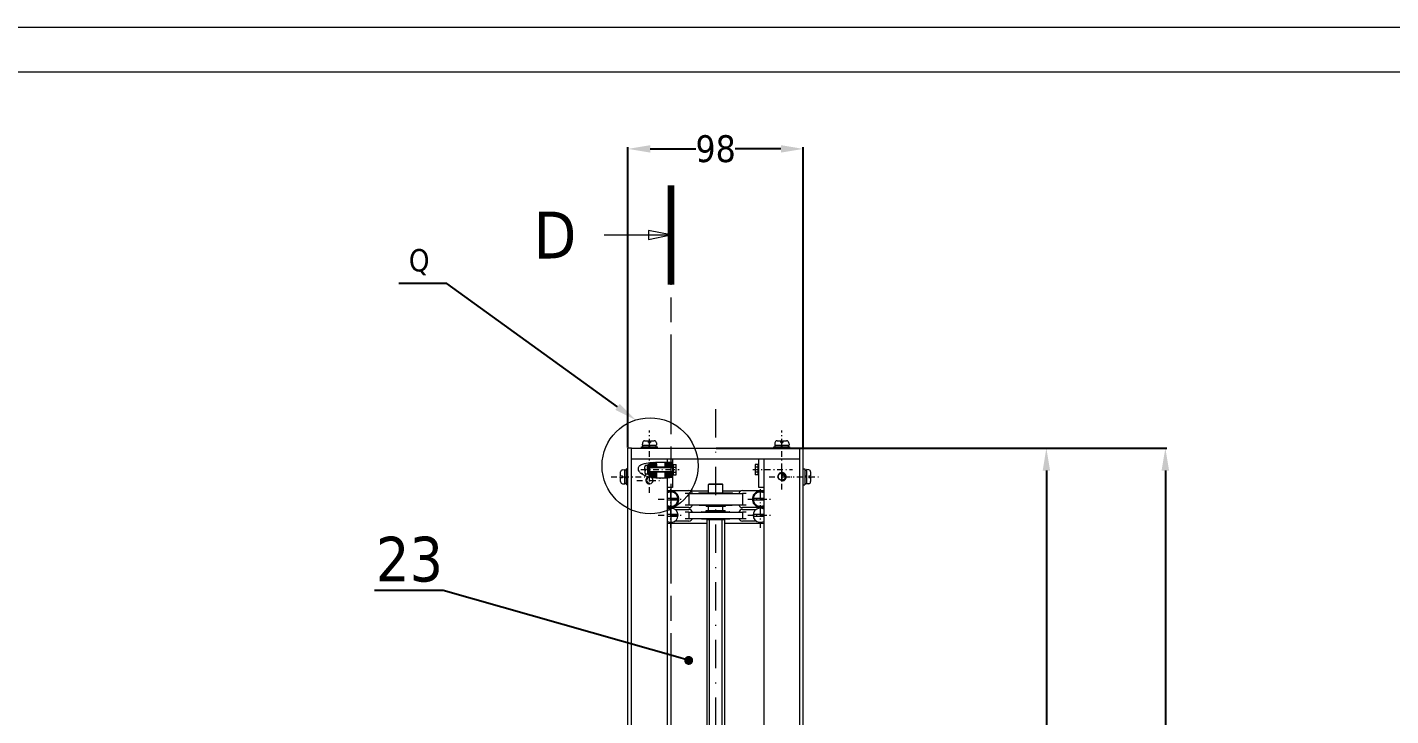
# Model space of a CAD drawing. Header units: millimetres. Extents: x 651 to 8859, y -354 to 894.
# Drawn here: x 2442.6 to 2595, y 176.8 to 253.7 of the extents above; entities that cross this region are included whole.
import ezdxf
from ezdxf import colors
from ezdxf.entities.mleader import LeaderData, LeaderLine
from ezdxf.math import Vec2, Vec3

# ---------------------------------------------------------------- set-up
doc = ezdxf.new("R2010")
doc.units = ezdxf.units.MM
doc.linetypes.add('CHAIN', pattern=[0.3543, 0.2362, -0.0295, 0.0591, -0.0295])
doc.linetypes.add('DASHDOT2', pattern=[12.7, 6.35, -3.175, 0, -3.175])
doc.layers.get('0').update_dxf_attribs({"lineweight": 18})
for name, color, linetype, lineweight in [('cienka', 7, 'Continuous', 9), ('Kreskowanie (ISO)', 7, 'Continuous', 9), ('Linia przekroju (ISO)', 7, 'CHAIN', 9), ('Linia przerwania (ISO)', 7, 'Continuous', 9), ('symetria', 7, 'DASHDOT2', 9), ('Widoczne (ISO)', 7, 'Continuous', 18), ('Widoczne wąskie (ISO)', 7, 'Continuous', 9)]:
    doc.layers.add(name, color=color, linetype=linetype, lineweight=lineweight)
doc.styles.get("Standard").update_dxf_attribs({"font": 'tahoma.ttf'})
doc.styles.add('Tekst etykiety (ISO)', font='tahoma.ttf')
doc.dimstyles.new('5', dxfattribs={"dimtxt": 3, "dimasz": 2.5, "dimexe": 0.18, "dimexo": 0.0625, "dimgap": 0.09, "dimtad": 0, "dimtih": 1, "dimtoh": 1, "dimdec": 0, "dimlfac": 5, "dimzin": 0, "dimdsep": 46, "dimtxsty": 'Standard', "dimcen": 0.09, "dimadec": 0, "dimazin": 0, "dimtfac": 1, "dimtdec": 0, "dimtofl": 0, "dimtmove": 0, "dimatfit": 3, "dimfxl": 1, "dimtolj": 1, "dimtzin": 0, "dimarcsym": 0})

# ---------------------------------------------------------------- blocks, each defined once
blk = doc.blocks.new('2dTransPrzekrój3')
at = {"layer": 'Linia przekroju (ISO)', "linetype": 'CHAIN', "ltscale": 47.082718}
blk.add_line((752.9, 757.15), (752.9, 545.89), dxfattribs=at)
at = {"layer": 'Linia przekroju (ISO)', "linetype": 'Continuous', "lineweight": 140}
blk.add_line((752.9, 757.15), (752.9, 746.07), dxfattribs=at)
at = {"layer": 'Linia przekroju (ISO)', "linetype": 'Continuous'}
for p, q in [((745.43, 751.61), (750.4, 751.61)), ((752.9, 751.61), (750.4, 752.11)), ((750.4, 752.11), (750.4, 751.11)), ((750.4, 751.61), (752.9, 751.61)), ((750.4, 751.11), (752.9, 751.61))]:
    blk.add_line(p, q, dxfattribs=at)
at = {"layer": 'Linia przekroju (ISO)', "linetype": 'Continuous', "flags": 128}
blk.add_lwpolyline([(750.4, 751.11), (752.9, 751.61), (750.4, 752.11), (750.4, 751.11)], dxfattribs=at)
at = {"layer": 'Linia przekroju (ISO)'}
blk.add_solid([(750.4, 751.11), (752.9, 751.61), (750.4, 752.11), (750.4, 751.11)], dxfattribs=at)
at = {"layer": 'Linia przekroju (ISO)', "insert": (737.56, 748.98), "char_height": 5.25, "attachment_point": 7, "style": 'Tekst etykiety (ISO)'}
blk.add_mtext('D', dxfattribs=at)
blk = doc.blocks.new('*U170')
at = {"layer": 'Widoczne wąskie (ISO)', "color": 0, "linetype": 'DASHDOT2', "ltscale": 0.1, "transparency": 16777216}
blk.add_line((-3.58, 0), (0.23, 0), dxfattribs=at)
blk = doc.blocks.new('*U171')
at = {"layer": 'Widoczne wąskie (ISO)', "color": 0, "linetype": 'DASHDOT2', "ltscale": 0.1, "transparency": 16777216}
blk.add_line((-3.15, 0), (0.71, 0), dxfattribs=at)
blk = doc.blocks.new('*U172')
at = {"layer": 'Widoczne wąskie (ISO)', "color": 0, "linetype": 'DASHDOT2', "ltscale": 0.1, "transparency": 16777216}
blk.add_line((-3.75, 0), (0.71, 0), dxfattribs=at)
blk = doc.blocks.new('*U173')
at = {"layer": 'Widoczne wąskie (ISO)', "color": 0, "linetype": 'DASHDOT2', "ltscale": 0.1, "transparency": 16777216}
blk.add_line((-3.58, 0), (0.71, 0), dxfattribs=at)
blk = doc.blocks.new('*U174')
at = {"layer": 'Widoczne wąskie (ISO)', "color": 0, "linetype": 'DASHDOT2', "ltscale": 0.1, "transparency": 16777216}
blk.add_line((0, -3.58), (0, 2.12), dxfattribs=at)
blk = doc.blocks.new('*U175')
at = {"layer": 'Widoczne wąskie (ISO)', "color": 0, "linetype": 'DASHDOT2', "ltscale": 0.1, "transparency": 16777216}
blk.add_line((0, -3.58), (0, 2.12), dxfattribs=at)
blk = doc.blocks.new('_Dot')
at = {"color": 0, "linetype": 'ByBlock', "lineweight": -2}
blk.add_line((-0.5, 0), (-1, 0), dxfattribs=at)
at = {"color": 0, "linetype": 'ByBlock', "const_width": 0.5}
blk.add_lwpolyline([(-0.25, 0, 1), (0.25, 0, 1)], format="xyb", close=True, dxfattribs=at)
blk = doc.blocks.new('*D300')
at = {"layer": 'cienka', "color": 0, "lineweight": -2, "transparency": 16777216}
for p, q in [((2509.71, 206.74), (2509.71, 240.31)), ((2512.21, 240.13), (2517.31, 240.13)), ((2526.81, 240.13), (2521.71, 240.13)), ((2529.31, 206.74), (2529.31, 240.31))]:
    blk.add_line(p, q, dxfattribs=at)
at = {"layer": 'cienka', "color": 0, "transparency": 16777216}
for points in [[(2512.21, 240.55), (2512.21, 239.72), (2509.71, 240.13)], [(2526.81, 240.55), (2526.81, 239.72), (2529.31, 240.13)]]:
    blk.add_solid(points, dxfattribs=at)
at = {"layer": 'Defpoints', "color": 0, "transparency": 16777216}
for p in [(2509.71, 240.13), (2509.71, 206.68), (2529.31, 206.68)]:
    blk.add_point(p, dxfattribs=at)
at = {"layer": 'cienka', "color": 0, "transparency": 16777216, "insert": (2519.51, 240.13), "char_height": 3, "attachment_point": 5}
blk.add_mtext('\\A1;98', dxfattribs=at)
blk = doc.blocks.new('*D301')
at = {"layer": 'cienka', "color": 0, "lineweight": -2, "transparency": 16777216}
for p, q in [((2519.57, 206.68), (2569.96, 206.68)), ((2569.78, 204.18), (2569.78, 133.05)), ((2569.78, 58.62), (2569.78, 129.75)), ((2519.57, 56.12), (2569.96, 56.12))]:
    blk.add_line(p, q, dxfattribs=at)
at = {"layer": 'cienka', "color": 0, "transparency": 16777216}
for points in [[(2569.36, 204.18), (2570.2, 204.18), (2569.78, 206.68)], [(2569.36, 58.62), (2570.2, 58.62), (2569.78, 56.12)]]:
    blk.add_solid(points, dxfattribs=at)
at = {"layer": 'Defpoints', "color": 0, "transparency": 16777216}
for p in [(2519.51, 206.68), (2519.51, 56.12), (2569.78, 56.12)]:
    blk.add_point(p, dxfattribs=at)
at = {"layer": 'cienka', "color": 0, "transparency": 16777216, "insert": (2569.78, 131.4), "char_height": 3, "attachment_point": 5}
blk.add_mtext('\\A1;753', dxfattribs=at)
blk = doc.blocks.new('*D303')
at = {"layer": 'cienka', "color": 0, "lineweight": -2, "transparency": 16777216}
for p, q in [((2519.57, 206.68), (2556.66, 206.68)), ((2556.48, 204.18), (2556.48, 158.13)), ((2556.48, 108.78), (2556.48, 154.83)), ((2519.57, 106.28), (2556.66, 106.28))]:
    blk.add_line(p, q, dxfattribs=at)
at = {"layer": 'cienka', "color": 0, "transparency": 16777216}
for points in [[(2556.07, 204.18), (2556.9, 204.18), (2556.48, 206.68)], [(2556.07, 108.78), (2556.9, 108.78), (2556.48, 106.28)]]:
    blk.add_solid(points, dxfattribs=at)
at = {"layer": 'Defpoints', "color": 0, "transparency": 16777216}
for p in [(2519.51, 206.68), (2556.48, 206.68), (2519.51, 106.28)]:
    blk.add_point(p, dxfattribs=at)
at = {"layer": 'cienka', "color": 0, "transparency": 16777216, "insert": (2556.48, 156.48), "char_height": 3, "attachment_point": 5}
blk.add_mtext('\\A1;502', dxfattribs=at)
blk = doc.blocks.new('*U688')
at = {"layer": 'Widoczne wąskie (ISO)', "color": 0, "linetype": 'DASHDOT2', "ltscale": 0.1, "transparency": 16777216}
for p, q in [((-1.4082, 0), (-0.08164, 0)), ((0, 0.08164), (0, 1.4082)), ((0.08164, 0), (1.4082, 0)), ((0, -1.4082), (0, -0.08164))]:
    blk.add_line(p, q, dxfattribs=at)
at = {"layer": 'Widoczne wąskie (ISO)', "color": 0, "linetype": 'Continuous', "ltscale": 0.1, "transparency": 16777216}
for p, q in [((-0.04082, 0), (0.04082, 0)), ((0, -0.04082), (0, 0.04082))]:
    blk.add_line(p, q, dxfattribs=at)
blk = doc.blocks.new('*U690')
at = {"layer": 'Widoczne wąskie (ISO)', "color": 0, "linetype": 'DASHDOT2', "ltscale": 0.1, "transparency": 16777216}
for p, q in [((-1.4082, 0), (-0.08164, 0)), ((0, 0.08164), (0, 1.4082)), ((0.08164, 0), (1.4082, 0)), ((0, -1.4082), (0, -0.08164))]:
    blk.add_line(p, q, dxfattribs=at)
at = {"layer": 'Widoczne wąskie (ISO)', "color": 0, "linetype": 'Continuous', "ltscale": 0.1, "transparency": 16777216}
for p, q in [((-0.04082, 0), (0.04082, 0)), ((0, -0.04082), (0, 0.04082))]:
    blk.add_line(p, q, dxfattribs=at)
blk = doc.blocks.new('*U692')
at = {"layer": 'Widoczne wąskie (ISO)', "color": 0, "linetype": 'DASHDOT2', "ltscale": 0.1, "transparency": 16777216}
for p, q in [((-1.4082, 0), (-0.08164, 0)), ((0, 0.08164), (0, 1.4082)), ((0.08164, 0), (1.4082, 0)), ((0, -1.4082), (0, -0.08164))]:
    blk.add_line(p, q, dxfattribs=at)
at = {"layer": 'Widoczne wąskie (ISO)', "color": 0, "linetype": 'Continuous', "ltscale": 0.1, "transparency": 16777216}
for p, q in [((-0.04082, 0), (0.04082, 0)), ((0, -0.04082), (0, 0.04082))]:
    blk.add_line(p, q, dxfattribs=at)
blk = doc.blocks.new('*U694')
at = {"layer": 'Widoczne wąskie (ISO)', "color": 0, "linetype": 'DASHDOT2', "ltscale": 0.1, "transparency": 16777216}
for p, q in [((-1.4082, 0), (-0.08164, 0)), ((0, 0.08164), (0, 1.4082)), ((0.08164, 0), (1.4082, 0)), ((0, -1.4082), (0, -0.08164))]:
    blk.add_line(p, q, dxfattribs=at)
at = {"layer": 'Widoczne wąskie (ISO)', "color": 0, "linetype": 'Continuous', "ltscale": 0.1, "transparency": 16777216}
for p, q in [((-0.04082, 0), (0.04082, 0)), ((0, -0.04082), (0, 0.04082))]:
    blk.add_line(p, q, dxfattribs=at)
blk = doc.blocks.new('*U696')
at = {"layer": 'Widoczne wąskie (ISO)', "color": 0, "linetype": 'DASHDOT2', "ltscale": 0.1, "transparency": 16777216}
for p, q in [((-1.4082, 0), (-0.08164, 0)), ((0, 0.08164), (0, 1.4082)), ((0.08164, 0), (1.4082, 0)), ((0, -1.4082), (0, -0.08164))]:
    blk.add_line(p, q, dxfattribs=at)
at = {"layer": 'Widoczne wąskie (ISO)', "color": 0, "linetype": 'Continuous', "ltscale": 0.1, "transparency": 16777216}
for p, q in [((-0.04082, 0), (0.04082, 0)), ((0, -0.04082), (0, 0.04082))]:
    blk.add_line(p, q, dxfattribs=at)
blk = doc.blocks.new('*U698')
at = {"layer": 'Widoczne wąskie (ISO)', "color": 0, "linetype": 'DASHDOT2', "ltscale": 0.1, "transparency": 16777216}
for p, q in [((-1.4082, 0), (-0.08164, 0)), ((0, 0.08164), (0, 1.4082)), ((0.08164, 0), (1.4082, 0)), ((0, -1.4082), (0, -0.08164))]:
    blk.add_line(p, q, dxfattribs=at)
at = {"layer": 'Widoczne wąskie (ISO)', "color": 0, "linetype": 'Continuous', "ltscale": 0.1, "transparency": 16777216}
for p, q in [((-0.04082, 0), (0.04082, 0)), ((0, -0.04082), (0, 0.04082))]:
    blk.add_line(p, q, dxfattribs=at)

msp = doc.modelspace()

# ---------------------------------------------------------------- hatches: boundary and pattern name
at = {"layer": 'cienka'}
h = msp.add_hatch(dxfattribs=at)
h.set_pattern_fill('ANSI31', color=256, scale=0.03)
edge = h.paths.add_edge_path()
edge.add_line((2512.112, 203.449), (2512.112, 203.449))
edge.add_spline(control_points=[(2512.112, 203.449), (2512.238, 203.419), (2512.367, 203.394), (2512.498, 203.374)], knot_values=[1.0892734, 1.0892734, 1.0892734, 1.0892734, 1.2857793, 1.2857793, 1.2857793, 1.2857793], degree=3, periodic=0)
edge.add_spline(control_points=[(2512.498, 203.374), (2512.897, 203.314), (2513.371, 203.29), (2513.912, 203.327)], knot_values=[0.0505378, 0.0505378, 0.0505378, 0.0505378, 0.8769207, 0.8769207, 0.8769207, 0.8769207], degree=3, periodic=0)
edge.add_line((2512.912, 203.336), (2512.912, 203.992))
edge.add_line((2512.912, 203.992), (2512.112, 203.992))
edge.add_line((2512.112, 203.992), (2512.112, 203.449))
edge = h.paths.add_edge_path()
edge.add_line((2512.112, 205.063), (2512.112, 204.881))
edge.add_line((2512.112, 204.881), (2512.112, 204.569))
edge.add_line((2512.112, 204.569), (2512.912, 204.569))
edge.add_line((2512.912, 204.569), (2512.912, 204.92))
edge.add_line((2512.912, 204.92), (2512.912, 205.08))
edge.add_line((2512.912, 205.08), (2512.912, 205.08))
edge.add_line((2512.912, 205.08), (2512.912, 205.115))
edge.add_spline(control_points=[(2512.912, 205.115), (2512.602, 205.106), (2512.338, 205.088), (2512.112, 205.063)], knot_values=[6.0622131, 6.0622131, 6.0622131, 6.0622131, 6.8575336, 6.8575336, 6.8575336, 6.8575336], degree=3, periodic=0)
h = msp.add_hatch(dxfattribs=at)
h.set_pattern_fill('ANSI31', color=256, scale=0.03, angle=90)
edge = h.paths.add_edge_path()
edge.add_line((2514.672, 107.992), (2514.512, 107.992))
edge.add_line((2514.512, 107.992), (2514.512, 107.42))
edge.add_spline(control_points=[(2514.512, 107.42), (2514.566, 107.433), (2514.619, 107.447), (2514.672, 107.462)], knot_values=[0, 0, 0, 0, 0.0827156, 0.0827156, 0.0827156, 0.0827156], degree=3, periodic=0)
edge.add_line((2514.672, 107.462), (2514.672, 107.681))
edge.add_line((2514.672, 107.681), (2514.672, 107.992))
edge = h.paths.add_edge_path(flags=17)
edge.add_spline(control_points=[(2514.512, 109.251), (2514.377, 109.279), (2514.243, 109.304), (2514.112, 109.327)], knot_values=[0.7473425, 0.7473425, 0.7473425, 0.7473425, 0.8633624, 0.8633624, 0.8633624, 0.8633624], degree=3, periodic=0)
edge.add_spline(control_points=[(2514.112, 109.327), (2514.112, 109.327), (2514.112, 109.327), (2514.112, 109.327), (2514.111, 109.327), (2514.11, 109.327), (2514.108, 109.327), (2514.099, 109.329), (2514.09, 109.33), (2514.064, 109.335), (2514.046, 109.338), (2514.004, 109.344), (2513.979, 109.348), (2513.94, 109.354), (2513.926, 109.356), (2513.912, 109.359)], knot_values=[0.2797362, 0.2797362, 0.2797362, 0.2797362, 0.281399, 0.281399, 0.2911677, 0.2911677, 0.3065706, 0.3065706, 0.3387713, 0.3387713, 0.3768492, 0.3768492, 0.4170439, 0.4170439, 0.4381836, 0.4381836, 0.4381836, 0.4381836], degree=3, periodic=0)
edge.add_spline(control_points=[(2513.912, 109.359), (2513.899, 109.361), (2513.885, 109.362), (2513.872, 109.364)], knot_values=[4.4014963, 4.4014963, 4.4014963, 4.4014963, 4.4141864, 4.4141864, 4.4141864, 4.4141864], degree=3, periodic=0)
edge.add_line((2513.872, 109.364), (2513.872, 108.701))
edge.add_line((2513.872, 108.701), (2513.872, 108.569))
edge.add_line((2513.872, 108.569), (2514.512, 108.569))
edge.add_line((2514.512, 108.569), (2514.512, 109.251))
edge = h.paths.add_edge_path()
edge.add_spline(control_points=[(2514.672, 109.216), (2514.618, 109.228), (2514.565, 109.24), (2514.512, 109.251)], knot_values=[0.8633624, 0.8633624, 0.8633624, 0.8633624, 0.9090046, 0.9090046, 0.9090046, 0.9090046], degree=3, periodic=0)
edge.add_line((2514.512, 109.251), (2514.512, 108.569))
edge.add_line((2514.512, 108.569), (2514.672, 108.569))
edge.add_line((2514.672, 108.569), (2514.672, 108.881))
edge.add_line((2514.672, 108.881), (2514.672, 109.216))
edge = h.paths.add_edge_path()
edge.add_spline(control_points=[(2514.512, 205.106), (2514.377, 205.11), (2514.243, 205.114), (2514.112, 205.116)], knot_values=[0.829339, 0.829339, 0.829339, 0.829339, 0.9631856, 0.9631856, 0.9631856, 0.9631856], degree=3, periodic=0)
edge.add_line((2514.112, 205.116), (2514.112, 205.116))
edge.add_spline(control_points=[(2514.112, 205.116), (2514.112, 205.116), (2514.112, 205.116), (2514.111, 205.116), (2514.11, 205.116), (2514.105, 205.117), (2514.099, 205.117), (2514.082, 205.117), (2514.066, 205.117), (2514.028, 205.118), (2514.006, 205.118), (2513.959, 205.119), (2513.936, 205.12), (2513.912, 205.12)], knot_values=[0.3108944, 0.3108944, 0.3108944, 0.3108944, 0.3176531, 0.3176531, 0.3314564, 0.3314564, 0.3552612, 0.3552612, 0.3936053, 0.3936053, 0.4327552, 0.4327552, 0.4683841, 0.4683841, 0.4683841, 0.4683841], degree=3, periodic=0)
edge.add_spline(control_points=[(2513.912, 205.12), (2513.899, 205.12), (2513.885, 205.12), (2513.872, 205.121)], knot_values=[7.5779128, 7.5779128, 7.5779128, 7.5779128, 7.6043506, 7.6043506, 7.6043506, 7.6043506], degree=3, periodic=0)
edge.add_line((2513.872, 205.121), (2513.872, 204.569))
edge.add_line((2513.872, 204.569), (2514.512, 204.569))
edge.add_line((2514.512, 204.569), (2514.512, 205.106))
edge = h.paths.add_edge_path()
edge.add_spline(control_points=[(2514.672, 205.1), (2514.618, 205.102), (2514.565, 205.104), (2514.512, 205.106)], knot_values=[0.9631856, 0.9631856, 0.9631856, 0.9631856, 1.015854, 1.015854, 1.015854, 1.015854], degree=3, periodic=0)
edge.add_line((2514.512, 205.106), (2514.512, 204.569))
edge.add_line((2514.512, 204.569), (2514.672, 204.569))
edge.add_line((2514.672, 204.569), (2514.672, 204.881))
edge.add_line((2514.672, 204.881), (2514.672, 205.1))
edge = h.paths.add_edge_path()
edge.add_line((2514.512, 203.992), (2513.872, 203.992))
edge.add_line((2513.872, 203.992), (2513.872, 203.324))
edge.add_spline(control_points=[(2513.872, 203.324), (2513.885, 203.325), (2513.899, 203.326), (2513.912, 203.327)], knot_values=[0.0505378, 0.0505378, 0.0505378, 0.0505378, 0.0709084, 0.0709084, 0.0709084, 0.0709084], degree=3, periodic=0)
edge.add_spline(control_points=[(2513.912, 203.327), (2513.923, 203.328), (2513.935, 203.329), (2513.97, 203.331), (2513.993, 203.333), (2514.033, 203.336), (2514.05, 203.338), (2514.082, 203.34), (2514.095, 203.342), (2514.106, 203.343), (2514.108, 203.343), (2514.111, 203.343), (2514.112, 203.343), (2514.112, 203.343), (2514.112, 203.343), (2514.112, 203.343)], knot_values=[0.1888719, 0.1888719, 0.1888719, 0.1888719, 0.2062541, 0.2062541, 0.2423941, 0.2423941, 0.2759918, 0.2759918, 0.315843, 0.315843, 0.3326323, 0.3326323, 0.3427228, 0.3427228, 0.3465624, 0.3465624, 0.3465624, 0.3465624], degree=3, periodic=0)
edge.add_spline(control_points=[(2514.112, 203.343), (2514.246, 203.356), (2514.379, 203.372), (2514.512, 203.39)], knot_values=[0.0808719, 0.0808719, 0.0808719, 0.0808719, 0.2815578, 0.2815578, 0.2815578, 0.2815578], degree=3, periodic=0)
edge.add_line((2514.512, 203.39), (2514.512, 203.992))
edge = h.paths.add_edge_path()
edge.add_line((2514.672, 203.992), (2514.512, 203.992))
edge.add_line((2514.512, 203.992), (2514.512, 203.39))
edge.add_spline(control_points=[(2514.512, 203.39), (2514.565, 203.398), (2514.619, 203.406), (2514.672, 203.414)], knot_values=[0, 0, 0, 0, 0.0808719, 0.0808719, 0.0808719, 0.0808719], degree=3, periodic=0)
edge.add_line((2514.672, 203.414), (2514.672, 203.681))
edge.add_line((2514.672, 203.681), (2514.672, 203.992))
at = {"layer": 'Kreskowanie (ISO)'}
h = msp.add_hatch(dxfattribs=at)
h.set_pattern_fill('ANSI31', color=256, scale=25.4, angle=75.00018, style=0)
h.set_pattern_definition([(120.00018, (1842.2845, -416.6255), (-2.749626, -1.587508), [])])
edge = h.paths.add_edge_path()
edge.add_line((2593.581, 210.16), (2593.581, 209.873))
edge.add_line((2593.581, 209.873), (2593.681, 209.873))
edge.add_line((2593.681, 209.873), (2593.681, 209.713))
edge.add_line((2593.681, 209.713), (2593.581, 209.713))
edge.add_line((2593.581, 209.713), (2593.581, 209.323))
edge.add_line((2593.581, 209.323), (2594.081, 209.322))
edge.add_line((2594.081, 209.322), (2594.081, 209.492))
edge.add_line((2594.081, 209.492), (2594.541, 209.492))
edge.add_line((2594.541, 209.492), (2594.541, 210.067))
edge.add_spline(control_points=[(2594.541, 210.067), (2594.2, 210.123), (2593.876, 210.152), (2593.581, 210.16)], knot_values=[0.0717209, 0.0717209, 0.0717209, 0.0717209, 0.599006, 0.599006, 0.599006, 0.599006], degree=3, periodic=0)
edge.add_line((2593.581, 210.16), (2593.581, 210.16))

# ---------------------------------------------------------------- linework, layer by layer
at = {"layer": 'Linia przerwania (ISO)'}
for points, knots in [([(2511.721, 203.564), (2511.501, 203.644), (2511.31, 203.741), (2511.053, 203.949), (2510.987, 204.037), (2510.906, 204.186), (2510.883, 204.26), (2510.869, 204.391), (2510.874, 204.451), (2510.908, 204.567), (2510.936, 204.619), (2511.022, 204.724), (2511.083, 204.772), (2511.258, 204.877), (2511.399, 204.93), (2512.027, 205.085), (2512.754, 205.138), (2513.912, 205.12)], [1.503511, 1.503511, 1.503511, 1.503511, 2.1348801, 2.1348801, 2.6268164, 2.6268164, 3.1069701, 3.1069701, 3.5186978, 3.5186978, 3.9266621, 3.9266621, 4.4410924, 4.4410924, 5.3108363, 5.3108363, 7.6043506, 7.6043506, 7.6043506, 7.6043506]), ([(2513.912, 205.12), (2513.936, 205.12), (2513.959, 205.119), (2514.006, 205.118), (2514.028, 205.118), (2514.066, 205.117), (2514.082, 205.117), (2514.099, 205.117), (2514.105, 205.117), (2514.11, 205.116), (2514.111, 205.116), (2514.112, 205.116), (2514.112, 205.116), (2514.112, 205.116)], [0.31089436, 0.31089436, 0.31089436, 0.31089436, 0.34652323, 0.34652323, 0.38567314, 0.38567314, 0.42401724, 0.42401724, 0.44782207, 0.44782207, 0.46162541, 0.46162541, 0.46838634, 0.46838634, 0.46838634, 0.46838634]), ([(2514.112, 203.343), (2514.112, 203.343), (2514.112, 203.343), (2514.112, 203.343), (2514.111, 203.343), (2514.108, 203.343), (2514.106, 203.343), (2514.095, 203.342), (2514.082, 203.34), (2514.05, 203.338), (2514.033, 203.336), (2513.993, 203.333), (2513.97, 203.331), (2513.935, 203.329), (2513.923, 203.328), (2513.912, 203.327)], [0.18886965, 0.18886965, 0.18886965, 0.18886965, 0.19271155, 0.19271155, 0.20280202, 0.20280202, 0.21959133, 0.21959133, 0.25944251, 0.25944251, 0.29304022, 0.29304022, 0.32918022, 0.32918022, 0.34656242, 0.34656242, 0.34656242, 0.34656242])]:
    msp.add_open_spline(points, degree=3, knots=knots, dxfattribs=at)
for points in [[(2514.112, 205.116), (2514.295, 205.113), (2514.482, 205.107), (2514.672, 205.1)], [(2512.498, 203.374), (2512.367, 203.394), (2512.238, 203.419), (2512.112, 203.449)], [(2513.912, 203.327), (2513.371, 203.29), (2512.897, 203.314), (2512.498, 203.374)], [(2514.672, 203.414), (2514.487, 203.385), (2514.3, 203.361), (2514.112, 203.343)]]:
    msp.add_open_spline(points, degree=3, dxfattribs=at)
at = {"layer": 'symetria', "ltscale": 0.5}
msp.add_line((2519.512, 211.046), (2519.516, 48.008), dxfattribs=at)
at = {"layer": 'Widoczne (ISO)'}
for p, q in [((1923.625, 248.728), (2753.625, 248.728)), ((2511.574, 207.501), (2511.992, 207.501)), ((2511.992, 207.301), (2511.992, 207.501)), ((2511.992, 207.301), (2512.232, 207.301)), ((2512.232, 207.501), (2512.232, 207.301)), ((2512.232, 207.501), (2512.65, 207.501)), ((2526.374, 207.501), (2526.792, 207.501)), ((2526.792, 207.301), (2526.792, 207.501)), ((2526.792, 207.301), (2527.032, 207.301)), ((2527.032, 207.501), (2527.032, 207.301)), ((2527.032, 207.501), (2527.45, 207.501)), ((2510.112, 206.681), (2509.712, 206.681)), ((2509.712, 106.281), (2509.712, 206.681)), ((2510.112, 205.481), (2510.112, 206.681)), ((2510.112, 206.681), (2528.912, 206.681)), ((2510.112, 106.281), (2510.112, 206.681)), ((2511.212, 206.841), (2513.012, 206.841)), ((2511.212, 206.681), (2511.212, 206.841)), ((2511.335, 207.282), (2511.312, 207.021)), ((2511.312, 207.021), (2512.912, 207.021)), ((2511.357, 206.841), (2511.357, 207.021)), ((2511.357, 206.841), (2511.357, 207.021)), ((2512.011, 207.021), (2512.076, 206.841)), ((2512.148, 206.841), (2512.083, 207.021)), ((2512.867, 206.841), (2512.867, 207.021)), ((2512.867, 206.841), (2512.867, 207.021)), ((2512.889, 207.282), (2512.912, 207.021)), ((2513.012, 206.681), (2513.012, 206.841)), ((2526.012, 206.841), (2527.812, 206.841)), ((2526.012, 206.681), (2526.012, 206.841)), ((2526.135, 207.282), (2526.112, 207.021)), ((2526.112, 207.021), (2527.712, 207.021)), ((2526.157, 206.841), (2526.157, 207.021)), ((2526.157, 206.841), (2526.157, 207.021)), ((2526.811, 207.021), (2526.876, 206.841)), ((2526.948, 206.841), (2526.883, 207.021)), ((2527.667, 206.841), (2527.667, 207.021)), ((2527.667, 206.841), (2527.667, 207.021)), ((2527.689, 207.282), (2527.712, 207.021)), ((2527.812, 206.681), (2527.812, 206.841)), ((2528.912, 205.481), (2528.912, 206.681)), ((2529.312, 206.681), (2528.912, 206.681)), ((2528.912, 106.281), (2528.912, 206.681)), ((2529.312, 106.281), (2529.312, 206.681)), ((2509.111, 204.258), (2509.372, 204.281)), ((2509.372, 202.681), (2509.372, 204.281)), ((2509.552, 204.236), (2509.372, 204.236)), ((2509.552, 202.581), (2509.552, 204.381)), ((2509.712, 204.381), (2509.552, 204.381)), ((2510.112, 205.481), (2528.912, 205.481)), ((2510.312, 205.481), (2513.912, 205.481)), ((2511.592, 204.341), (2511.592, 204.608)), ((2511.592, 204.341), (2511.712, 204.341)), ((2511.712, 204.301), (2511.712, 204.341)), ((2511.712, 204.261), (2511.712, 204.301)), ((2511.712, 204.261), (2511.712, 204.221)), ((2511.738, 204.767), (2511.892, 204.781)), ((2512.012, 204.781), (2511.892, 204.781)), ((2511.892, 204.301), (2511.892, 204.781)), ((2511.892, 204.326), (2512.012, 204.282)), ((2511.892, 204.301), (2511.892, 204.261)), ((2511.892, 204.261), (2511.892, 203.781)), ((2511.892, 204.261), (2511.892, 203.781)), ((2512.012, 204.21), (2511.892, 204.254)), ((2512.012, 204.781), (2512.012, 204.881)), ((2512.012, 204.881), (2512.112, 204.881)), ((2512.012, 204.461), (2512.012, 204.781)), ((2512.012, 204.781), (2512.012, 204.781)), ((2512.012, 204.461), (2512.012, 203.681)), ((2512.112, 204.881), (2512.112, 205.063)), ((2512.112, 204.881), (2512.112, 204.531)), ((2512.112, 204.569), (2512.112, 203.992)), ((2512.92, 204.531), (2512.112, 204.531)), ((2512.112, 204.531), (2512.112, 204.221)), ((2512.112, 204.531), (2512.112, 204.031)), ((2512.289, 205.081), (2512.289, 205.081)), ((2512.512, 205.097), (2512.512, 205.097)), ((2512.894, 204.53), (2512.912, 204.53)), ((2512.912, 205.08), (2512.912, 205.115)), ((2512.912, 205.115), (2512.912, 205.08)), ((2512.912, 205.08), (2512.912, 205.08)), ((2512.912, 204.92), (2512.912, 205.08)), ((2512.912, 204.92), (2512.912, 204.92)), ((2512.912, 204.53), (2512.912, 204.92)), ((2512.912, 204.92), (2512.912, 204.53)), ((2512.92, 204.531), (2514.672, 204.531)), ((2513.872, 204.531), (2513.872, 205.121)), ((2513.872, 205.121), (2513.872, 204.701)), ((2513.872, 204.701), (2513.872, 204.531)), ((2514.112, 205.116), (2514.112, 205.481)), ((2514.672, 205.481), (2514.672, 205.1)), ((2514.672, 205.1), (2514.672, 204.881)), ((2514.672, 204.881), (2514.672, 203.681)), ((2514.672, 204.881), (2514.772, 204.881)), ((2514.772, 204.881), (2514.772, 203.681)), ((2514.772, 204.858), (2515.092, 204.858)), ((2514.772, 204.569), (2515.092, 204.569)), ((2515.092, 204.569), (2515.092, 204.858)), ((2515.092, 203.992), (2515.092, 204.569)), ((2523.932, 204.858), (2523.932, 204.569)), ((2524.252, 204.858), (2523.932, 204.858)), ((2523.932, 204.569), (2523.932, 203.992)), ((2524.252, 204.569), (2523.932, 204.569)), ((2524.252, 203.681), (2524.252, 204.881)), ((2524.352, 204.881), (2524.252, 204.881)), ((2524.352, 202.281), (2524.352, 205.481)), ((2524.912, 205.481), (2524.912, 156.681)), ((2525.112, 205.481), (2528.712, 205.481)), ((2528.912, 156.681), (2528.912, 205.481)), ((2529.312, 204.381), (2529.472, 204.381)), ((2529.472, 204.381), (2529.472, 202.581)), ((2529.472, 204.236), (2529.652, 204.236)), ((2529.652, 204.281), (2529.652, 202.681)), ((2529.913, 204.258), (2529.652, 204.281)), ((2508.892, 203.601), (2508.892, 204.019)), ((2508.892, 203.601), (2509.092, 203.601)), ((2509.092, 203.361), (2508.892, 203.361)), ((2508.892, 202.943), (2508.892, 203.361)), ((2509.092, 203.361), (2509.092, 203.601)), ((2509.552, 203.517), (2509.372, 203.451)), ((2509.372, 203.379), (2509.552, 203.445)), ((2509.552, 202.726), (2509.372, 202.726)), ((2511.128, 203.889), (2511.312, 203.889)), ((2511.312, 203.889), (2511.312, 203.755)), ((2511.592, 204.221), (2511.712, 204.221)), ((2511.592, 204.221), (2511.592, 203.954)), ((2511.708, 203.781), (2511.608, 203.608)), ((2511.892, 203.781), (2511.708, 203.781)), ((2511.738, 203.794), (2511.892, 203.781)), ((2512.012, 203.781), (2511.892, 203.781)), ((2512.112, 203.681), (2512.012, 203.681)), ((2512.112, 204.031), (2512.112, 204.221)), ((2512.112, 204.031), (2514.672, 204.031)), ((2512.112, 204.031), (2512.112, 203.681)), ((2512.112, 203.681), (2512.112, 203.449)), ((2512.912, 203.328), (2512.912, 204.03)), ((2512.912, 204.03), (2512.912, 203.328)), ((2513.872, 203.324), (2513.872, 204.031)), ((2513.872, 204.031), (2513.872, 203.861)), ((2513.872, 203.861), (2513.872, 203.324)), ((2514.112, 156.681), (2514.112, 203.343)), ((2514.672, 203.681), (2514.672, 203.414)), ((2514.672, 203.681), (2514.772, 203.681)), ((2514.672, 203.414), (2514.672, 202.281)), ((2514.772, 203.992), (2515.092, 203.992)), ((2514.772, 203.703), (2515.092, 203.703)), ((2515.092, 203.703), (2515.092, 203.992)), ((2523.932, 203.992), (2523.932, 203.703)), ((2524.252, 203.992), (2523.932, 203.992)), ((2524.252, 203.703), (2523.932, 203.703)), ((2524.352, 203.681), (2524.252, 203.681)), ((2526.912, 203.881), (2526.912, 203.081)), ((2526.912, 203.681), (2527.012, 203.681)), ((2527.012, 203.868), (2527.012, 203.681)), ((2527.012, 203.781), (2527.132, 203.781)), ((2527.132, 203.815), (2527.132, 203.781)), ((2527.132, 203.815), (2527.132, 203.781)), ((2527.172, 203.784), (2527.132, 203.781)), ((2528.912, 203.881), (2528.912, 203.881)), ((2528.912, 203.081), (2528.912, 203.081)), ((2529.65, 203.583), (2529.47, 203.517)), ((2529.47, 203.445), (2529.65, 203.511)), ((2529.472, 202.726), (2529.652, 202.726)), ((2529.932, 203.601), (2530.132, 203.601)), ((2529.932, 203.601), (2529.932, 203.361)), ((2530.132, 203.361), (2529.932, 203.361)), ((2530.132, 204.019), (2530.132, 203.601)), ((2530.132, 203.361), (2530.132, 202.943)), ((2509.111, 202.703), (2509.372, 202.681)), ((2509.712, 202.581), (2509.552, 202.581)), ((2514.672, 202.281), (2514.112, 202.281)), ((2514.112, 201.931), (2516.525, 201.931)), ((2516.512, 201.631), (2516.112, 201.631)), ((2516.512, 201.631), (2522.512, 201.631)), ((2516.512, 201.631), (2516.512, 200.331)), ((2518.712, 201.881), (2516.718, 201.881)), ((2517.672, 201.681), (2521.352, 201.681)), ((2518.792, 202.701), (2518.712, 202.621)), ((2520.312, 202.621), (2518.712, 202.621)), ((2518.712, 201.681), (2518.712, 202.621)), ((2518.792, 202.701), (2520.232, 202.701)), ((2520.232, 202.701), (2520.312, 202.621)), ((2520.312, 201.681), (2520.312, 202.621)), ((2522.306, 201.881), (2520.312, 201.881)), ((2522.499, 201.931), (2524.912, 201.931)), ((2522.912, 201.631), (2522.512, 201.631)), ((2522.512, 201.631), (2522.512, 200.331)), ((2524.912, 202.281), (2524.352, 202.281)), ((2529.312, 202.581), (2529.472, 202.581)), ((2529.913, 202.703), (2529.652, 202.681)), ((2514.112, 201.101), (2515.037, 201.101)), ((2515.037, 200.861), (2514.112, 200.861)), ((2516.525, 200.031), (2514.112, 200.031)), ((2514.978, 199.831), (2516.525, 199.831)), ((2515.037, 201.101), (2515.277, 201.101)), ((2515.277, 200.861), (2515.037, 200.861)), ((2516.112, 200.331), (2516.512, 200.331)), ((2516.512, 200.331), (2522.512, 200.331)), ((2521.332, 200.281), (2517.692, 200.281)), ((2518.44, 200.281), (2518.44, 200.161)), ((2520.584, 200.161), (2518.44, 200.161)), ((2518.44, 199.701), (2520.584, 199.701)), ((2518.44, 199.581), (2518.44, 199.701)), ((2518.712, 199.701), (2518.712, 200.161)), ((2520.312, 199.701), (2520.312, 200.161)), ((2520.584, 200.281), (2520.584, 200.161)), ((2520.584, 199.581), (2520.584, 199.701)), ((2524.912, 200.031), (2522.499, 200.031)), ((2522.499, 199.831), (2524.046, 199.831)), ((2522.512, 200.331), (2522.912, 200.331)), ((2523.747, 201.101), (2523.987, 201.101)), ((2523.987, 200.861), (2523.747, 200.861)), ((2523.987, 201.101), (2524.912, 201.101)), ((2524.912, 200.861), (2523.987, 200.861)), ((2514.112, 199.301), (2515.037, 199.301)), ((2515.037, 199.061), (2514.112, 199.061)), ((2514.112, 198.281), (2518.512, 198.281)), ((2516.525, 198.531), (2514.978, 198.531)), ((2515.037, 199.301), (2515.277, 199.301)), ((2515.277, 199.061), (2515.037, 199.061)), ((2516.512, 199.531), (2516.112, 199.531)), ((2516.112, 198.831), (2516.512, 198.831)), ((2516.512, 199.531), (2522.512, 199.531)), ((2516.512, 199.531), (2516.512, 198.831)), ((2516.512, 198.831), (2522.512, 198.831)), ((2517.912, 199.541), (2517.912, 199.531)), ((2517.912, 198.831), (2517.912, 198.821)), ((2517.952, 199.581), (2521.072, 199.581)), ((2517.952, 198.781), (2521.072, 198.781)), ((2518.512, 198.701), (2520.512, 198.701)), ((2518.512, 198.701), (2518.512, 146.167)), ((2518.712, 198.781), (2518.632, 198.701)), ((2520.312, 198.781), (2520.392, 198.701)), ((2520.512, 198.701), (2520.512, 146.167)), ((2520.512, 198.281), (2524.912, 198.281)), ((2521.112, 199.541), (2521.112, 199.531)), ((2521.112, 198.831), (2521.112, 198.821)), ((2524.046, 198.531), (2522.499, 198.531)), ((2522.912, 199.531), (2522.512, 199.531)), ((2522.512, 199.531), (2522.512, 198.831)), ((2522.512, 198.831), (2522.912, 198.831)), ((2523.747, 199.301), (2523.987, 199.301)), ((2523.987, 199.061), (2523.747, 199.061)), ((2523.987, 199.301), (2524.912, 199.301)), ((2524.912, 199.061), (2523.987, 199.061))]:
    msp.add_line(p, q, dxfattribs=at)
msp.add_lwpolyline([(1918.625, 253.728), (2758.625, 253.728), (2758.625, -340.272), (1918.625, -340.272)], close=True, dxfattribs=at)
msp.add_circle((2526.912, 203.481), 0.4, dxfattribs=at)
for centre, radius, start, end in [((2511.574, 207.261), 0.24, 90, 175), ((2512.65, 207.261), 0.24, 5, 90), ((2526.374, 207.261), 0.24, 90, 175), ((2527.45, 207.261), 0.24, 5, 90), ((2509.132, 204.019), 0.24, 95, 180), ((2511.752, 204.608), 0.16, 94.98358, 179.98358), ((2529.892, 204.019), 0.24, 0, 85), ((2509.132, 202.943), 0.24, 180, 265), ((2511.752, 203.954), 0.16, 179.98358, 264.98358), ((2512.112, 203.081), 0.4, 101.59388, 52.49651), ((2512.112, 203.081), 0.4, 101.59388, 170.40062), ((2529.892, 202.943), 0.24, 275, 0), ((2514.512, 200.981), 0.9, 243.6122, 116.3878), ((2514.512, 200.981), 0.8, 240, 120), ((2516.525, 201.531), 0.4, 14.47751, 90), ((2517.672, 201.621), 0.06, 90, 170.40593), ((2521.352, 201.621), 0.06, 9.59407, 90), ((2522.499, 201.531), 0.4, 90, 165.52249), ((2524.512, 200.981), 0.9, 63.6122, 296.3878), ((2524.512, 200.981), 0.8, 60, 300), ((2514.512, 199.181), 0.8, 240, 120), ((2514.512, 200.981), 0.775, 351.08942, 8.91058), ((2516.525, 200.431), 0.4, 270, 345.52249), ((2516.525, 199.431), 0.4, 14.47751, 90), ((2517.692, 200.341), 0.06, 189.59407, 270), ((2521.332, 200.341), 0.06, 270, 350.40593), ((2522.499, 200.431), 0.4, 194.47751, 270), ((2522.499, 199.431), 0.4, 90, 165.52249), ((2524.512, 199.181), 0.8, 60, 300), ((2524.512, 200.981), 0.775, 171.08942, 188.91058), ((2514.512, 199.181), 0.775, 351.08942, 8.91058), ((2516.525, 198.931), 0.4, 270, 345.52249), ((2517.952, 199.541), 0.04, 90, 180), ((2517.952, 198.821), 0.04, 180, 270), ((2521.072, 199.541), 0.04, 0, 90), ((2521.072, 198.821), 0.04, 270, 0), ((2522.499, 198.931), 0.4, 194.47751, 270), ((2524.512, 199.181), 0.775, 171.08942, 188.91058)]:
    msp.add_arc(centre, radius, start, end, dxfattribs=at)
at = {"layer": 'Widoczne wąskie (ISO)'}
for p, q in [((2513.872, 204.569), (2512.112, 204.569)), ((2512.512, 204.477), (2512.112, 204.477)), ((2512.428, 205.092), (2512.428, 205.092)), ((2514.672, 204.477), (2512.512, 204.477)), ((2512.897, 204.569), (2512.912, 204.569)), ((2514.672, 204.569), (2513.872, 204.569)), ((2512.112, 203.449), (2511.721, 203.564)), ((2512.112, 204.085), (2514.672, 204.085)), ((2513.872, 203.992), (2512.112, 203.992)), ((2513.872, 203.992), (2514.672, 203.992)), ((2528.912, 203.797), (2528.912, 203.797)), ((2528.912, 203.164), (2528.912, 203.164)), ((2514.512, 199.061), (2514.512, 199.301)), ((2518.775, 198.701), (2518.775, 146.167)), ((2520.249, 146.167), (2520.249, 198.701))]:
    msp.add_line(p, q, dxfattribs=at)
msp.add_circle((2512.178, 204.711), 5.365, dxfattribs=at)
for centre, radius, start, end in [((2512.112, 203.481), 0.476, 166.57925, 166.58126), ((2512.112, 203.081), 0.316, 99.98358, 269.98358), ((2526.912, 203.481), 0.476, 280, 190), ((2526.912, 203.481), 0.316, 350, 71.47171)]:
    msp.add_arc(centre, radius, start, end, dxfattribs=at)

# ---------------------------------------------------------------- block references
at = {"layer": 'Linia przekroju (ISO)'}
msp.add_blockref('2dTransPrzekrój3', (1761.615, -521.1), dxfattribs=at)
at = {"layer": 'Widoczne wąskie (ISO)', "linetype": 'DASHDOT2', "ltscale": 0.1}
for name, p in [('*U174', (2512.112, 206.549)), ('*U175', (2526.912, 206.549)), ('*U688', (2512.112, 203.081)), ('*U173', (2514.742, 204.281)), ('*U172', (2527.405, 204.281)), ('*U690', (2526.912, 203.481)), ('*U171', (2510.964, 203.481)), ('*U170', (2530.804, 203.481)), ('*U698', (2514.512, 200.981)), ('*U692', (2524.512, 200.981)), ('*U696', (2514.512, 199.181)), ('*U694', (2524.512, 199.181))]:
    msp.add_blockref(name, p, dxfattribs=at)

# ---------------------------------------------------------------- texts
at = {"layer": 'cienka', "insert": (2486.371, 227.467), "char_height": 2.5, "attachment_point": 5}
msp.add_mtext_dynamic_manual_height_columns('Q', width=4.57131, gutter_width=12.5, heights=[0], dxfattribs=at)

# ---------------------------------------------------------------- dimensions: what is measured, and where the dimension line sits
at = {"layer": 'cienka'}
dim = msp.add_linear_dim(base=(2509.712, 240.134), p1=(2529.312, 206.681), p2=(2509.712, 206.681), angle=180, dimstyle='5', dxfattribs=at)
dim.commit()
dim.dimension.update_dxf_attribs({"geometry": '*D300', "text_midpoint": (2519.512, 240.134)})
for p1, p2, distance, picture, middle in [((2519.512, 206.681), (2519.512, 56.121), 50.27, '*D301', (2569.782, 131.401)), ((2519.512, 106.281), (2519.512, 206.681), -36.972, '*D303', (2556.484, 156.481))]:
    dim = msp.add_aligned_dim(p1=p1, p2=p2, distance=distance, dimstyle='5', dxfattribs=at)
    dim.commit()
    dim.dimension.update_dxf_attribs({"geometry": picture, "text_midpoint": middle})

# ---------------------------------------------------------------- leaders
ml = msp.add_multileader_mtext('Standard', dxfattribs=at)
ml.set_content('')
ml.set_leader_properties()
ml.build(insert=Vec2(0, 0))
ml.multileader.update_dxf_attribs({"text_left_attachment_type": 6, "text_right_attachment_type": 6, "text_top_attachment_type": 10, "dogleg_length": 13.301, "arrow_head_size": 2.5})
ctx = ml.context
ctx.base_point, ctx.arrow_head_size, ctx.landing_gap_size, ctx.plane_origin = Vec3(2484.085, 225.072), 2.5, 1, Vec3(2502.758, 204.374)
ctx.left_attachment, ctx.right_attachment, ctx.bottom_attachment = 6, 6, 10
notes = []
notes.append((ctx, [(0, (1, 1, 0), (2489.462, 225.072), (-1, 0), 5.376, [(0, [(2510.577, 209.832)], 0, [])])]))
ctx.mtext, ml.multileader.dxf.content_type = None, 0
ml = msp.add_multileader_mtext('Standard', dxfattribs=at)
ml.set_content('23', color=256)
ml.set_leader_properties()
ml.set_arrow_properties(name='DOT')
ml.build(insert=Vec2(0, 0))
ml.multileader.update_dxf_attribs({"has_dogleg": 0, "text_left_attachment_type": 5, "text_right_attachment_type": 6, "text_top_attachment_type": 10, "dogleg_length": 0, "arrow_head_size": 1})
ctx = ml.context
ctx.base_point, ctx.char_height, ctx.arrow_head_size, ctx.landing_gap_size, ctx.plane_origin = Vec3(2482.287, 190.675), 5, 1, 0, Vec3(2552.154, 255.514)
ctx.left_attachment, ctx.right_attachment, ctx.bottom_attachment, ctx.text_align_type = 5, 6, 10, 2
notes.append((ctx, [(0, (1, 1, 0), (2489.04, 190.779), (-1, 0), 0, [(0, [(2516.499, 182.954)], 0, [])])]))
ctx.mtext.insert, ctx.mtext.alignment, ctx.mtext.flow_direction = Vec3(2489.04, 196.779), 3, 5
for ctx, leaders in notes:
    for number, flags, end, landing, length, lines in leaders:
        leader = LeaderData()
        leader.index, (leader.has_last_leader_line, leader.has_dogleg_vector, leader.attachment_direction) = number, flags
        leader.last_leader_point, leader.dogleg_vector, leader.dogleg_length = Vec3(end), Vec3(landing), length
        for number, points, colour, breaks in lines:
            line = LeaderLine()
            line.index, line.vertices, line.color, line.breaks = number, Vec3.list(points), colors.encode_raw_color(colour), breaks
            leader.lines.append(line)
        ctx.leaders.append(leader)

doc.saveas('drawing.dxf')
